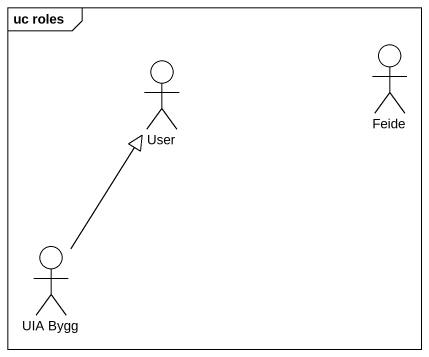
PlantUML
@startuml
mainframe uc roles
actor User
actor Feide
actor "UIA Bygg" as UIA_Bygg
UIA_Bygg -up-|> User
@enduml
